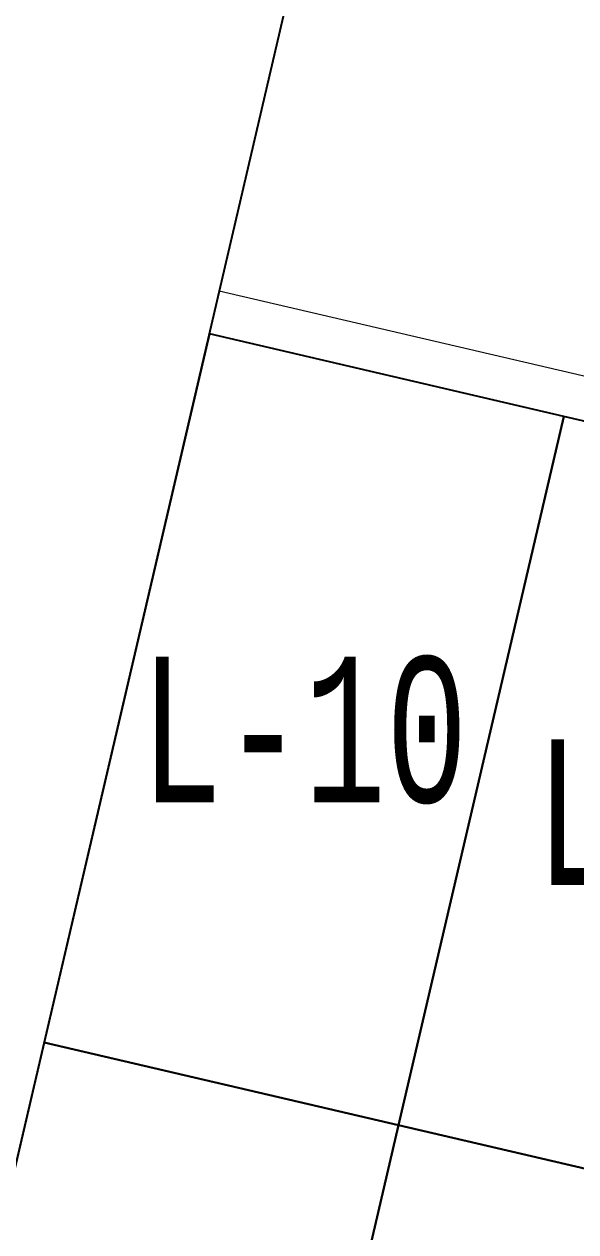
# Model space of a CAD drawing. Header units: millimetres. Extents: x 474016 to 477875, y 2288607 to 2292200.
# Drawn here: x 474209.6 to 474228.55, y 2289651.06 to 2289692.55 of the extents above; entities that cross this region are included whole.
import ezdxf
from ezdxf.enums import TextEntityAlignment as Align

# ---------------------------------------------------------------- set-up
doc = ezdxf.new("R2010")
doc.units = ezdxf.units.MM
doc.header["$LTSCALE"] = 50
for name, color, linetype, lineweight in [('BANQUETA', 251, 'Continuous', 5), ('LOTES', 6, 'Continuous', 15), ('MANZANAS', 4, 'Continuous', 15)]:
    doc.layers.add(name, color=color, linetype=linetype, lineweight=lineweight)
for name, color, linetype in [('CVL_LOTIF', 1, 'Continuous'), ('POLIG. FISICO-TOPOGRAF', 194, 'Continuous'), ('POLIGONALGRAL', 7, 'Continuous')]:
    doc.layers.add(name, color=color, linetype=linetype)
doc.layers.add('MZ Y LT', color=7, linetype='Continuous', lineweight=13, true_color=0x0d2bf2)
doc.styles.add('MONOTXT4', font='MONOTXT4.shx', dxfattribs={"width": 0.55})

msp = doc.modelspace()

# ---------------------------------------------------------------- linework, layer by layer
msp.add_lwpolyline([(474015.964, 2288823.713), (474235.189, 2289764.407)])
at = {"layer": 'BANQUETA'}
msp.add_lwpolyline([(474204.276, 2289631.759), (474326.014, 2289603.389, 0.414214), (474328.416, 2289604.883), (474339.537, 2289652.604, 0.414214), (474338.043, 2289655.006), (474216.305, 2289683.376)], format="xyb", dxfattribs=at)
at = {"layer": 'CVL_LOTIF'}
for points in [[(474228.139, 2289679.078), (474215.965, 2289681.915), (474210.291, 2289657.568), (474222.465, 2289654.731)], [(474240.313, 2289676.241), (474228.139, 2289679.078), (474222.465, 2289654.731), (474234.638, 2289651.894)], [(474222.465, 2289654.731), (474210.291, 2289657.568), (474204.617, 2289633.22), (474216.791, 2289630.383)], [(474234.638, 2289651.894), (474222.465, 2289654.731), (474216.791, 2289630.383), (474228.964, 2289627.546)]]:
    msp.add_lwpolyline(points, close=True, dxfattribs=at)
at = {"layer": 'LOTES'}
for p, q in [((474222.465, 2289654.731), (474228.139, 2289679.078)), ((474216.791, 2289630.383), (474222.465, 2289654.731))]:
    msp.add_line(p, q, dxfattribs=at)
at = {"layer": 'MANZANAS'}
msp.add_lwpolyline([(474015.964, 2288823.713), (474235.189, 2289764.407), (474345.027, 2290122.777)], dxfattribs=at)
at = {"layer": 'POLIG. FISICO-TOPOGRAF'}
msp.add_lwpolyline([(474142.508, 2288807.157), (474015.964, 2288823.713), (474235.189, 2289764.407), (474514.9, 2290677.025), (474993.885, 2291112.494), (475533.744, 2290888.924), (474404.538, 2289616.523), (474693.544, 2289380.89), (474519.469, 2288757.839), (474392.255, 2288774.482)], dxfattribs=at)
at = {"layer": 'POLIGONALGRAL', "color": 3}
msp.add_lwpolyline([(474015.964, 2288823.713), (474235.189, 2289764.407), (474345.027, 2290122.777), (474674.083, 2289920.248), (474404.538, 2289616.523), (474693.544, 2289380.89), (474519.469, 2288757.839)], close=True, dxfattribs=at)

# ---------------------------------------------------------------- texts
at = {"layer": 'MZ Y LT', "lineweight": 13, "style": 'MONOTXT4', "width": 0.65}
for s, p in [('L-10', (474219.215, 2289668.323)), ('L-9', (474231.389, 2289665.486))]:
    msp.add_text(s, height=5, dxfattribs=at).set_placement(p, align=Align.MIDDLE)

doc.saveas('drawing.dxf')
